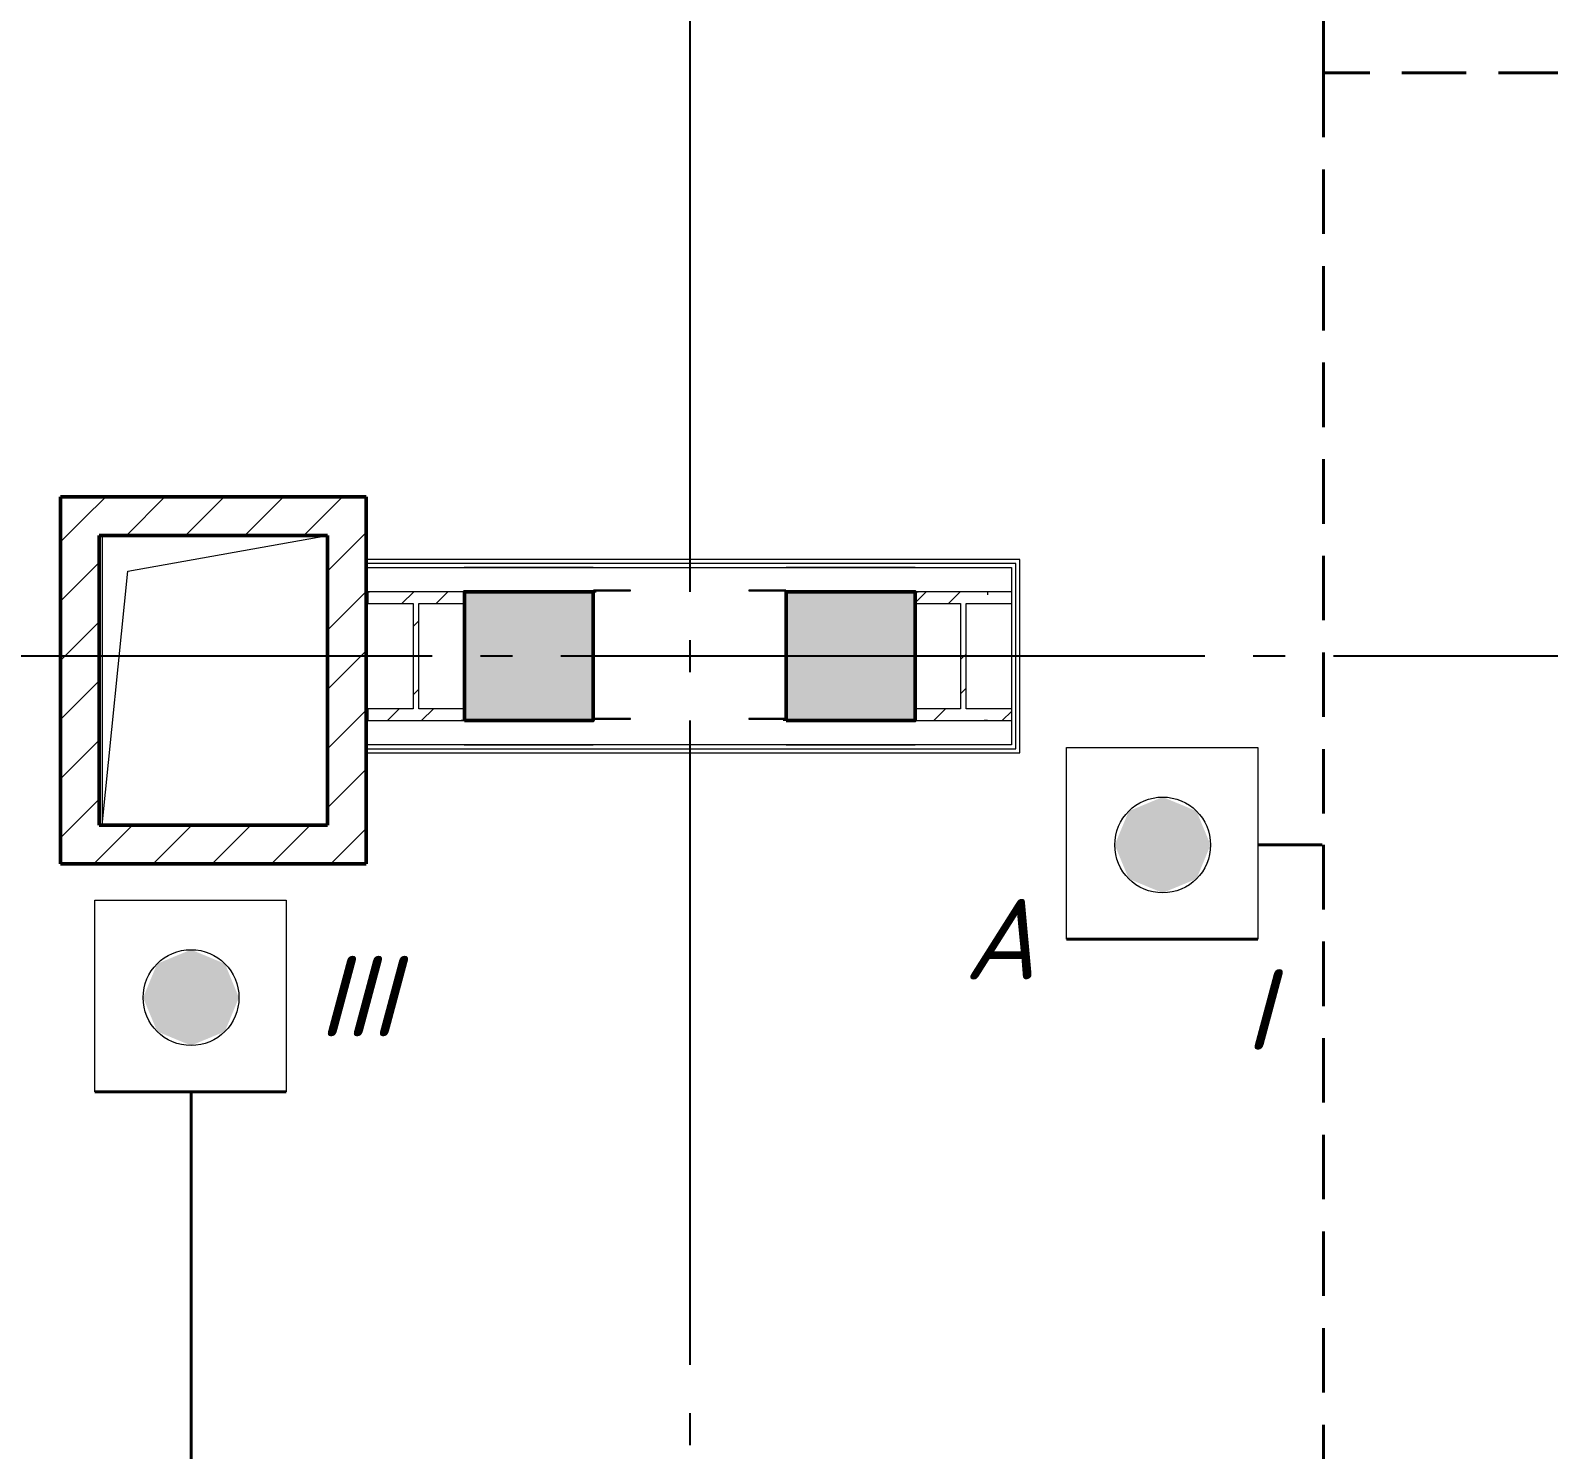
# Model space of a CAD drawing. Header units: millimetres. Extents: x 0 to 1286, y 0 to 420.
# Drawn here: x 197.71 to 244.87, y 164.95 to 209.01 of the extents above; entities that cross this region are included whole.
import ezdxf

# ---------------------------------------------------------------- set-up
doc = ezdxf.new("R2010")
doc.units = ezdxf.units.MM
for name, pattern in [('JIS_02_2.0', [3, 2, -1]), ('ГОСТ 2.303 5', [24, 20, -1.5, 1, -1.5]), ('СПКБ-0000-000-АР#003$0$Achse', [2300, 0, -800, 1500, 0])]:
    doc.linetypes.add(name, pattern=pattern)
for name, color, linetype in [('Viewport2ForCustomObjects_0', 7, 'Continuous'), ('СПКБ-0000-000-АР#003$0$Колонны новые', 7, 'Continuous'), ('СПКБ-0000-000-АР#003$0$Колонны существующие', 7, 'Continuous'), ('СПКБ-0000-000-АР#003$0$Стены', 7, 'Continuous'), ('Строительные оси', 7, 'Continuous'), ('ЭО_АВАРИЙНОЕ ОСВЕЩЕНИЕ', 7, 'Continuous'), ('ЭО_РАБОЧЕЕ ОСВЕЩЕНИЕ', 7, 'Continuous')]:
    doc.layers.add(name, color=color, linetype=linetype)
for name, color, linetype, lineweight, true_color in [('СПКБ-0000-000-АР#003$0$Колонны новые_Ном._пера__108', 7, 'Continuous', 13, 0xfd8379), ('СПКБ-0000-000-АР#003$0$Колонны существующие_Ном._пера__102', 7, 'Continuous', 13, 0xcccccc), ('СПКБ-0000-000-АР#003$0$Стены_Ном._пера__58', 7, 'Continuous', 50, 0xdf0000), ('СПКБ-0000-000-АР#003$0$Стены_Ном._пера__68', 7, 'Continuous', 20, 0xfd4435)]:
    doc.layers.add(name, color=color, linetype=linetype, lineweight=lineweight, true_color=true_color)
for name, color, linetype, lineweight in [('СПКБ-0000-000-АР#003$0$Колонны новые_Ном._пера__20', 1, 'Continuous', 20), ('СПКБ-0000-000-АР#003$0$Колонны существующие_Ном._пера__141', 7, 'Continuous', 50), ('СПКБ-0000-000-АР#003$0$Стены_Ном._пера__1', 7, 'Continuous', 13), ('СПКБ-0000-000-АР#003$0$Стены_Ном._пера__20', 1, 'Continuous', 20), ('СПКБ-0000-000-АР#003$0$Шахты ОВ_Ном._пера__1', 7, 'Continuous', 13)]:
    doc.layers.add(name, color=color, linetype=linetype, lineweight=lineweight)
doc.styles.add('2.5', font='isocpeui.ttf')
pattern_1 = [(45, (0, 0), (-91.9239, 91.9239), [])]
pattern_2 = [(0, (0, 0), (0, 173.205), [0, -100]), (0, (50, 86.6), (0, 173.205), [0, -100])]
pattern_3 = [(45, (0, 0), (-159.099, 159.099), []), (45, (-53.03, 53.03), (-159.099, 159.099), [])]

# ---------------------------------------------------------------- blocks, each defined once
blk = doc.blocks.new('*E601')
at = {"layer": 'Строительные оси', "color": 3, "linetype": 'ГОСТ 2.303 5', "lineweight": 25}
for p, q in [((-119.569, 258.857), (-119.569, -45.143)), ((280.431, 68.857), (-283.569, 68.857))]:
    blk.add_line(p, q, dxfattribs=at)
at = {"layer": 'ЭО_АВАРИЙНОЕ ОСВЕЩЕНИЕ', "color": 1, "linetype": 'JIS_02_2.0', "lineweight": 40}
for p, q in [((-99.878, 121.8), (-99.878, 86.97)), ((-44.447, 86.97), (-99.878, 86.97)), ((-99.878, 86.97), (-99.878, 62.995)), ((-101.92, 62.995), (-99.878, 62.995)), ((-99.878, 62.995), (-99.878, 1.779))]:
    blk.add_line(p, q, dxfattribs=at)
at = {"layer": 'ЭО_АВАРИЙНОЕ ОСВЕЩЕНИЕ', "color": 7, "lineweight": 0}
for p, q in [((-107.87, 66.02), (-101.92, 66.02)), ((-107.87, 60.07), (-107.87, 66.02)), ((-101.92, 66.02), (-101.92, 60.07))]:
    blk.add_line(p, q, dxfattribs=at)
at = {"layer": 'ЭО_АВАРИЙНОЕ ОСВЕЩЕНИЕ', "color": 1, "lineweight": 40}
blk.add_line((-101.92, 60.07), (-107.87, 60.07), dxfattribs=at)
at = {"layer": 'ЭО_АВАРИЙНОЕ ОСВЕЩЕНИЕ', "color": 7, "lineweight": 0}
blk.add_circle((-104.878, 62.995), 1.488, dxfattribs=at)
at = {"layer": 'ЭО_АВАРИЙНОЕ ОСВЕЩЕНИЕ', "color": 1, "lineweight": 0}
for points in [[(-104.878, 64.483), (-105.93, 64.047), (-103.826, 64.047)], [(-105.93, 64.047), (-106.366, 62.995), (-103.391, 62.995)], [(-105.93, 64.047), (-103.826, 64.047), (-103.391, 62.995)], [(-106.366, 62.995), (-105.93, 61.943), (-103.826, 61.943)], [(-106.366, 62.995), (-103.391, 62.995), (-103.826, 61.943)], [(-105.93, 61.943), (-103.826, 61.943), (-104.878, 61.508)]]:
    blk.add_solid(points, dxfattribs=at)
at = {"layer": 'ЭО_РАБОЧЕЕ ОСВЕЩЕНИЕ', "color": 7, "lineweight": 0}
for p, q in [((-138.049, 61.281), (-132.099, 61.281)), ((-138.049, 55.331), (-138.049, 61.281)), ((-132.099, 61.281), (-132.099, 55.331))]:
    blk.add_line(p, q, dxfattribs=at)
at = {"layer": 'ЭО_РАБОЧЕЕ ОСВЕЩЕНИЕ', "color": 5, "lineweight": 40}
for p, q in [((-132.099, 55.331), (-138.049, 55.331)), ((-135.057, 36.518), (-135.057, 55.331))]:
    blk.add_line(p, q, dxfattribs=at)
at = {"layer": 'ЭО_РАБОЧЕЕ ОСВЕЩЕНИЕ', "color": 7, "lineweight": 0}
blk.add_circle((-135.057, 58.256), 1.488, dxfattribs=at)
at = {"layer": 'ЭО_РАБОЧЕЕ ОСВЕЩЕНИЕ', "color": 5, "lineweight": 0}
for points in [[(-135.057, 59.744), (-136.109, 59.308), (-134.005, 59.308)], [(-136.109, 59.308), (-136.545, 58.256), (-133.57, 58.256)], [(-136.109, 59.308), (-134.005, 59.308), (-133.57, 58.256)], [(-136.545, 58.256), (-136.109, 57.204), (-134.005, 57.204)], [(-136.545, 58.256), (-133.57, 58.256), (-134.005, 57.204)], [(-136.109, 57.204), (-134.005, 57.204), (-135.057, 56.769)]]:
    blk.add_solid(points, dxfattribs=at)
blk = doc.blocks.new('СПКБ-0000-000-АР#003$0$Стена_87', base_point=(-13790.7, 7260.7))
at = {"layer": 'СПКБ-0000-000-АР#003$0$Стены_Ном._пера__20', "linetype": 'Continuous', "lineweight": 20}
h = blk.add_hatch(dxfattribs=at)
h.set_pattern_fill('КИРПИЧ_ОБЫКНОВЕННЫЙ', color=1, style=0, pattern_type=2)
h.set_pattern_definition(pattern_1)
h.paths.add_polyline_path([(-13790.7, 7260.7), (-13081.9, 7260.7), (-12961.9, 7380.7), (-13910.7, 7380.7)])
at = {"layer": 'СПКБ-0000-000-АР#003$0$Стены_Ном._пера__58', "color": 12, "linetype": 'Continuous', "lineweight": 50, "true_color": 0xdf0000, "flags": 128}
for points in [[(-12961.9, 7380.7), (-13910.7, 7380.7)], [(-13790.7, 7260.7), (-13081.9, 7260.7)]]:
    blk.add_lwpolyline(points, dxfattribs=at)
blk = doc.blocks.new('СПКБ-0000-000-АР#003$0$Стена_88', base_point=(-13790.7, 6360.7))
at = {"layer": 'СПКБ-0000-000-АР#003$0$Стены_Ном._пера__20', "linetype": 'Continuous', "lineweight": 20}
h = blk.add_hatch(dxfattribs=at)
h.set_pattern_fill('КИРПИЧ_ОБЫКНОВЕННЫЙ', color=1, style=0, pattern_type=2)
h.set_pattern_definition(pattern_1)
h.paths.add_polyline_path([(-13910.7, 6240.7), (-12961.9, 6240.7), (-13081.9, 6360.7), (-13790.7, 6360.7)])
at = {"layer": 'СПКБ-0000-000-АР#003$0$Стены_Ном._пера__58', "color": 12, "linetype": 'Continuous', "lineweight": 50, "true_color": 0xdf0000, "flags": 128}
for points in [[(-13081.9, 6360.7), (-13790.7, 6360.7)], [(-13910.7, 6240.7), (-12961.9, 6240.7)]]:
    blk.add_lwpolyline(points, dxfattribs=at)
blk = doc.blocks.new('СПКБ-0000-000-АР#003$0$Стена_89', base_point=(-13790.7, 7260.7))
at = {"layer": 'СПКБ-0000-000-АР#003$0$Стены_Ном._пера__20', "linetype": 'Continuous', "lineweight": 20}
h = blk.add_hatch(dxfattribs=at)
h.set_pattern_fill('КИРПИЧ_ОБЫКНОВЕННЫЙ', color=1, style=0, pattern_type=2)
h.set_pattern_definition(pattern_1)
h.paths.add_polyline_path([(-13910.7, 7380.7), (-13910.7, 6240.7), (-13790.7, 6360.7), (-13790.7, 7260.7)])
at = {"layer": 'СПКБ-0000-000-АР#003$0$Стены_Ном._пера__58', "color": 12, "linetype": 'Continuous', "lineweight": 50, "true_color": 0xdf0000, "flags": 128}
for points in [[(-13910.7, 7380.7), (-13910.7, 6240.7)], [(-13790.7, 6360.7), (-13790.7, 7260.7)]]:
    blk.add_lwpolyline(points, dxfattribs=at)
blk = doc.blocks.new('СПКБ-0000-000-АР#003$0$Стена_90', base_point=(-12961.9, 6685.7))
at = {"layer": 'СПКБ-0000-000-АР#003$0$Стены_Ном._пера__20', "linetype": 'Continuous', "lineweight": 20}
h = blk.add_hatch(dxfattribs=at)
h.set_pattern_fill('ШТУКАТУРКА', color=1, style=0, pattern_type=2)
h.set_pattern_definition(pattern_2)
h.paths.add_polyline_path([(-12656.9, 6610.7), (-12961.9, 6610.7), (-12961.9, 6597.7), (-12656.9, 6597.7)])
h = blk.add_hatch(dxfattribs=at)
h.set_pattern_fill('ШТУКАТУРКА', color=1, style=0, pattern_type=2)
h.set_pattern_definition(pattern_2)
h.paths.add_polyline_path([(-12656.9, 6597.7), (-12256.9, 6597.7), (-12256.9, 6610.7), (-12656.9, 6610.7)])
h = blk.add_hatch(dxfattribs=at)
h.set_pattern_fill('ШТУКАТУРКА', color=1, style=0, pattern_type=2)
h.set_pattern_definition(pattern_2)
h.paths.add_polyline_path([(-11656.9, 6610.7), (-12256.9, 6610.7), (-12256.9, 6597.7), (-11656.9, 6597.7)])
h = blk.add_hatch(dxfattribs=at)
h.set_pattern_fill('ШТУКАТУРКА', color=1, style=0, pattern_type=2)
h.set_pattern_definition(pattern_2)
h.paths.add_polyline_path([(-11656.9, 6597.7), (-11256.9, 6597.7), (-11256.9, 6610.7), (-11656.9, 6610.7)])
h = blk.add_hatch(dxfattribs=at)
h.set_pattern_fill('ШТУКАТУРКА', color=1, style=0, pattern_type=2)
h.set_pattern_definition(pattern_2)
h.paths.add_polyline_path([(-10956.9, 6610.7), (-11256.9, 6610.7), (-11256.9, 6597.7), (-10943.9, 6597.7)])
h = blk.add_hatch(dxfattribs=at)
h.set_pattern_fill('ШТУКАТУРКА', color=1, style=0, pattern_type=2)
h.set_pattern_definition(pattern_2)
h.paths.add_polyline_path([(-12961.9, 6585.7), (-12656.9, 6585.7), (-12656.9, 6597.7), (-12961.9, 6597.7)])
h = blk.add_hatch(dxfattribs=at)
h.set_pattern_fill('ШТУКАТУРКА', color=1, style=0, pattern_type=2)
h.set_pattern_definition(pattern_2)
h.paths.add_polyline_path([(-12656.9, 6585.7), (-12256.9, 6585.7), (-12256.9, 6597.7), (-12656.9, 6597.7)])
h = blk.add_hatch(dxfattribs=at)
h.set_pattern_fill('ШТУКАТУРКА', color=1, style=0, pattern_type=2)
h.set_pattern_definition(pattern_2)
h.paths.add_polyline_path([(-12256.9, 6585.7), (-11656.9, 6585.7), (-11656.9, 6597.7), (-12256.9, 6597.7)])
h = blk.add_hatch(dxfattribs=at)
h.set_pattern_fill('ШТУКАТУРКА', color=1, style=0, pattern_type=2)
h.set_pattern_definition(pattern_2)
h.paths.add_polyline_path([(-11656.9, 6585.7), (-11256.9, 6585.7), (-11256.9, 6597.7), (-11656.9, 6597.7)])
h = blk.add_hatch(dxfattribs=at)
h.set_pattern_fill('ШТУКАТУРКА', color=1, style=0, pattern_type=2)
h.set_pattern_definition(pattern_2)
h.paths.add_polyline_path([(-11256.9, 6585.7), (-10931.9, 6585.7), (-10943.9, 6597.7), (-11256.9, 6597.7)])
at = {"layer": 'СПКБ-0000-000-АР#003$0$Стены_Ном._пера__1', "color": 7, "linetype": 'СПКБ-0000-000-АР#003$0$Achse', "lineweight": 13, "flags": 128}
for points in [[(-12656.9, 6685.7), (-12961.9, 6685.7)], [(-11656.9, 6685.7), (-12256.9, 6685.7)], [(-11031.9, 6685.7), (-11256.9, 6685.7)]]:
    blk.add_lwpolyline(points, dxfattribs=at)
at = {"layer": 'СПКБ-0000-000-АР#003$0$Стены_Ном._пера__1', "color": 7, "linetype": 'Continuous', "lineweight": 13, "flags": 128}
blk.add_lwpolyline([(-12961.9, 6685.7), (-12961.9, 6610.7)], dxfattribs=at)
at = {"layer": 'СПКБ-0000-000-АР#003$0$Стены_Ном._пера__20', "color": 1, "linetype": 'Continuous', "lineweight": 20, "flags": 128}
for points in [[(-12961.9, 6610.7), (-12961.9, 6597.7)], [(-12961.9, 6597.7), (-12961.9, 6585.7)], [(-12961.9, 6585.7), (-10931.9, 6585.7)]]:
    blk.add_lwpolyline(points, dxfattribs=at)
at = {"layer": 'СПКБ-0000-000-АР#003$0$Стены_Ном._пера__68', "color": 20, "linetype": 'Continuous', "lineweight": 20, "true_color": 0xfd4435}
for p, q in [((-12656.9, 6610.7), (-12961.9, 6610.7)), ((-12656.9, 6610.7), (-12256.9, 6610.7)), ((-12256.9, 6610.7), (-12656.9, 6610.7)), ((-11656.9, 6610.7), (-12256.9, 6610.7)), ((-11656.9, 6610.7), (-11256.9, 6610.7)), ((-11256.9, 6610.7), (-11656.9, 6610.7)), ((-10956.9, 6610.7), (-11256.9, 6610.7)), ((-12961.9, 6597.7), (-12656.9, 6597.7)), ((-12656.9, 6597.7), (-12256.9, 6597.7)), ((-12256.9, 6597.7), (-11656.9, 6597.7)), ((-11656.9, 6597.7), (-11256.9, 6597.7)), ((-11256.9, 6597.7), (-10943.9, 6597.7))]:
    blk.add_line(p, q, dxfattribs=at)
blk = doc.blocks.new('СПКБ-0000-000-АР#003$0$Стена_91', base_point=(-12961.9, 7085.7))
at = {"layer": 'СПКБ-0000-000-АР#003$0$Стены_Ном._пера__20', "linetype": 'Continuous', "lineweight": 20}
h = blk.add_hatch(dxfattribs=at)
h.set_pattern_fill('ШТУКАТУРКА', color=1, style=0, pattern_type=2)
h.set_pattern_definition(pattern_2)
h.paths.add_polyline_path([(-12656.9, 7185.7), (-12961.9, 7185.7), (-12961.9, 7173.7), (-12656.9, 7173.7)])
h = blk.add_hatch(dxfattribs=at)
h.set_pattern_fill('ШТУКАТУРКА', color=1, style=0, pattern_type=2)
h.set_pattern_definition(pattern_2)
h.paths.add_polyline_path([(-12961.9, 7160.7), (-12656.9, 7160.7), (-12656.9, 7173.7), (-12961.9, 7173.7)])
h = blk.add_hatch(dxfattribs=at)
h.set_pattern_fill('ШТУКАТУРКА', color=1, style=0, pattern_type=2)
h.set_pattern_definition(pattern_2)
h.paths.add_polyline_path([(-12256.9, 7185.7), (-12656.9, 7185.7), (-12656.9, 7173.7), (-12256.9, 7173.7)])
h = blk.add_hatch(dxfattribs=at)
h.set_pattern_fill('ШТУКАТУРКА', color=1, style=0, pattern_type=2)
h.set_pattern_definition(pattern_2)
h.paths.add_polyline_path([(-12256.9, 7173.7), (-12656.9, 7173.7), (-12656.9, 7160.7), (-12256.9, 7160.7)])
h = blk.add_hatch(dxfattribs=at)
h.set_pattern_fill('ШТУКАТУРКА', color=1, style=0, pattern_type=2)
h.set_pattern_definition(pattern_2)
h.paths.add_polyline_path([(-11656.9, 7185.7), (-12256.9, 7185.7), (-12256.9, 7173.7), (-11656.9, 7173.7)])
h = blk.add_hatch(dxfattribs=at)
h.set_pattern_fill('ШТУКАТУРКА', color=1, style=0, pattern_type=2)
h.set_pattern_definition(pattern_2)
h.paths.add_polyline_path([(-12256.9, 7160.7), (-11656.9, 7160.7), (-11656.9, 7173.7), (-12256.9, 7173.7)])
h = blk.add_hatch(dxfattribs=at)
h.set_pattern_fill('ШТУКАТУРКА', color=1, style=0, pattern_type=2)
h.set_pattern_definition(pattern_2)
h.paths.add_polyline_path([(-11256.9, 7185.7), (-11656.9, 7185.7), (-11656.9, 7173.7), (-11256.9, 7173.7)])
h = blk.add_hatch(dxfattribs=at)
h.set_pattern_fill('ШТУКАТУРКА', color=1, style=0, pattern_type=2)
h.set_pattern_definition(pattern_2)
h.paths.add_polyline_path([(-11256.9, 7173.7), (-11656.9, 7173.7), (-11656.9, 7160.7), (-11256.9, 7160.7)])
h = blk.add_hatch(dxfattribs=at)
h.set_pattern_fill('ШТУКАТУРКА', color=1, style=0, pattern_type=2)
h.set_pattern_definition(pattern_2)
h.paths.add_polyline_path([(-10931.9, 7185.7), (-11256.9, 7185.7), (-11256.9, 7173.7), (-10943.9, 7173.7)])
h = blk.add_hatch(dxfattribs=at)
h.set_pattern_fill('ШТУКАТУРКА', color=1, style=0, pattern_type=2)
h.set_pattern_definition(pattern_2)
h.paths.add_polyline_path([(-11256.9, 7160.7), (-10956.9, 7160.7), (-10943.9, 7173.7), (-11256.9, 7173.7)])
at = {"layer": 'СПКБ-0000-000-АР#003$0$Стены_Ном._пера__1', "color": 7, "linetype": 'Continuous', "lineweight": 13, "flags": 128}
blk.add_lwpolyline([(-12961.9, 7085.7), (-12961.9, 7160.7)], dxfattribs=at)
at = {"layer": 'СПКБ-0000-000-АР#003$0$Стены_Ном._пера__1', "color": 7, "linetype": 'СПКБ-0000-000-АР#003$0$Achse', "lineweight": 13, "flags": 128}
for points in [[(-12961.9, 7085.7), (-12656.9, 7085.7)], [(-12256.9, 7085.7), (-11656.9, 7085.7)], [(-11256.9, 7085.7), (-11031.9, 7085.7)]]:
    blk.add_lwpolyline(points, dxfattribs=at)
at = {"layer": 'СПКБ-0000-000-АР#003$0$Стены_Ном._пера__20', "color": 1, "linetype": 'Continuous', "lineweight": 20, "flags": 128}
for points in [[(-10931.9, 7185.7), (-12961.9, 7185.7)], [(-12961.9, 7173.7), (-12961.9, 7185.7)], [(-12961.9, 7160.7), (-12961.9, 7173.7)]]:
    blk.add_lwpolyline(points, dxfattribs=at)
at = {"layer": 'СПКБ-0000-000-АР#003$0$Стены_Ном._пера__68', "color": 20, "linetype": 'Continuous', "lineweight": 20, "true_color": 0xfd4435}
for p, q in [((-12656.9, 7173.7), (-12961.9, 7173.7)), ((-12256.9, 7173.7), (-12656.9, 7173.7)), ((-11656.9, 7173.7), (-12256.9, 7173.7)), ((-11256.9, 7173.7), (-11656.9, 7173.7)), ((-10943.9, 7173.7), (-11256.9, 7173.7)), ((-12961.9, 7160.7), (-12656.9, 7160.7)), ((-12256.9, 7160.7), (-12656.9, 7160.7)), ((-12656.9, 7160.7), (-12256.9, 7160.7)), ((-12256.9, 7160.7), (-11656.9, 7160.7)), ((-11256.9, 7160.7), (-11656.9, 7160.7)), ((-11656.9, 7160.7), (-11256.9, 7160.7)), ((-11256.9, 7160.7), (-10956.9, 7160.7))]:
    blk.add_line(p, q, dxfattribs=at)
blk = doc.blocks.new('СПКБ-0000-000-АР#003$0$Стена_92', base_point=(-11031.9, 6685.7))
at = {"layer": 'СПКБ-0000-000-АР#003$0$Стены_Ном._пера__20', "linetype": 'Continuous', "lineweight": 20}
h = blk.add_hatch(dxfattribs=at)
h.set_pattern_fill('ШТУКАТУРКА', color=1, style=0, pattern_type=2)
h.set_pattern_definition(pattern_2)
h.paths.add_polyline_path([(-10956.9, 7160.7), (-10956.9, 6610.7), (-10943.9, 6597.7), (-10943.9, 7173.7)])
h = blk.add_hatch(dxfattribs=at)
h.set_pattern_fill('ШТУКАТУРКА', color=1, style=0, pattern_type=2)
h.set_pattern_definition(pattern_2)
h.paths.add_polyline_path([(-10931.9, 6585.7), (-10931.9, 7185.7), (-10943.9, 7173.7), (-10943.9, 6597.7)])
at = {"layer": 'СПКБ-0000-000-АР#003$0$Стены_Ном._пера__1', "color": 7, "linetype": 'СПКБ-0000-000-АР#003$0$Achse', "lineweight": 13, "flags": 128}
blk.add_lwpolyline([(-11031.9, 7085.7), (-11031.9, 6685.7)], dxfattribs=at)
at = {"layer": 'СПКБ-0000-000-АР#003$0$Стены_Ном._пера__20', "color": 1, "linetype": 'Continuous', "lineweight": 20, "flags": 128}
blk.add_lwpolyline([(-10931.9, 6585.7), (-10931.9, 7185.7)], dxfattribs=at)
at = {"layer": 'СПКБ-0000-000-АР#003$0$Стены_Ном._пера__68', "color": 20, "linetype": 'Continuous', "lineweight": 20, "true_color": 0xfd4435}
for p, q in [((-10943.9, 6597.7), (-10943.9, 7173.7)), ((-10956.9, 7160.7), (-10956.9, 6610.7))]:
    blk.add_line(p, q, dxfattribs=at)
blk = doc.blocks.new('СПКБ-0000-000-АР#003$0$Стена_93', base_point=(-13081.9, 7260.7))
at = {"layer": 'СПКБ-0000-000-АР#003$0$Стены_Ном._пера__20', "linetype": 'Continuous', "lineweight": 20}
h = blk.add_hatch(dxfattribs=at)
h.set_pattern_fill('КИРПИЧ_ОБЫКНОВЕННЫЙ', color=1, style=0, pattern_type=2)
h.set_pattern_definition(pattern_1)
h.paths.add_polyline_path([(-13081.9, 7260.7), (-13081.9, 6360.7), (-12961.9, 6240.7), (-12961.9, 7380.7)])
at = {"layer": 'СПКБ-0000-000-АР#003$0$Стены_Ном._пера__58', "color": 12, "linetype": 'Continuous', "lineweight": 50, "true_color": 0xdf0000, "flags": 128}
for points in [[(-12961.9, 6240.7), (-12961.9, 7380.7)], [(-13081.9, 7260.7), (-13081.9, 6360.7)]]:
    blk.add_lwpolyline(points, dxfattribs=at)
blk = doc.blocks.new('СПКБ-0000-000-АР#003$0$Колонна_51', base_point=(-11106.9, 6885.7))
at = {"layer": 'СПКБ-0000-000-АР#003$0$Колонны новые_Ном._пера__108', "linetype": 'Continuous', "lineweight": 13, "true_color": 0xfd8379}
h = blk.add_hatch(dxfattribs=at)
h.set_pattern_fill('СТАЛЬ', color=11, style=0, pattern_type=2)
h.set_pattern_definition(pattern_3)
h.paths.add_polyline_path([(-11256.9, 6685.7), (-10956.9, 6685.7), (-10956.9, 6722.4), (-11098.1, 6722.4), (-11098.1, 7049.1), (-10956.9, 7049.1), (-10956.9, 7085.7), (-11256.9, 7085.7), (-11256.9, 7049.1), (-11115.6, 7049.1), (-11115.6, 6722.4), (-11256.9, 6722.4)])
at = {"layer": 'СПКБ-0000-000-АР#003$0$Колонны новые_Ном._пера__20', "color": 1, "linetype": 'Continuous', "lineweight": 20}
for p, q in [((-10956.9, 7085.7), (-11256.9, 7085.7)), ((-11256.9, 7085.7), (-11256.9, 7049.1)), ((-10956.9, 7049.1), (-10956.9, 7085.7)), ((-11256.9, 7049.1), (-11115.6, 7049.1)), ((-11115.6, 7049.1), (-11115.6, 6722.4)), ((-11098.1, 6722.4), (-11098.1, 7049.1)), ((-11098.1, 7049.1), (-10956.9, 7049.1)), ((-11115.6, 6722.4), (-11256.9, 6722.4)), ((-11256.9, 6722.4), (-11256.9, 6685.7)), ((-10956.9, 6722.4), (-11098.1, 6722.4)), ((-10956.9, 6685.7), (-10956.9, 6722.4)), ((-11256.9, 6685.7), (-10956.9, 6685.7))]:
    blk.add_line(p, q, dxfattribs=at)
blk = doc.blocks.new('СПКБ-0000-000-АР#003$0$Колонна_52', base_point=(-11713.9, 6690.3))
at = {"layer": 'СПКБ-0000-000-АР#003$0$Колонны новые_Ном._пера__108', "linetype": 'Continuous', "lineweight": 13, "true_color": 0xfd8379}
h = blk.add_hatch(dxfattribs=at)
h.set_pattern_fill('СТАЛЬ', color=11, style=0, pattern_type=2)
h.set_pattern_definition(pattern_3)
h.paths.add_polyline_path([(-11772.8, 7090.3), (-11772.8, 7088.3), (-11659.8, 7088.3), (-11659.8, 6692.3), (-11772.8, 6692.3), (-11772.8, 6690.3), (-11659.8, 6690.3), (-11657.8, 6690.3), (-11657.8, 6692.3), (-11657.8, 7088.3), (-11657.8, 7090.3), (-11659.8, 7090.3)])
at = {"layer": 'СПКБ-0000-000-АР#003$0$Колонны новые_Ном._пера__20', "color": 1, "linetype": 'Continuous', "lineweight": 20}
for p, q in [((-11772.8, 7090.3), (-11772.8, 7088.3)), ((-11659.8, 7090.3), (-11772.8, 7090.3)), ((-11772.8, 7088.3), (-11659.8, 7088.3)), ((-11657.8, 7090.3), (-11659.8, 7090.3)), ((-11659.8, 7088.3), (-11659.8, 6692.3)), ((-11657.8, 7088.3), (-11657.8, 7090.3)), ((-11657.8, 6692.3), (-11657.8, 7088.3)), ((-11659.8, 6692.3), (-11772.8, 6692.3)), ((-11772.8, 6692.3), (-11772.8, 6690.3)), ((-11772.8, 6690.3), (-11659.8, 6690.3)), ((-11659.8, 6690.3), (-11657.8, 6690.3)), ((-11657.8, 6690.3), (-11657.8, 6692.3))]:
    blk.add_line(p, q, dxfattribs=at)
blk = doc.blocks.new('СПКБ-0000-000-АР#003$0$Колонна_53', base_point=(-12199.8, 6690.3))
at = {"layer": 'СПКБ-0000-000-АР#003$0$Колонны новые_Ном._пера__108', "linetype": 'Continuous', "lineweight": 13, "true_color": 0xfd8379}
h = blk.add_hatch(dxfattribs=at)
h.set_pattern_fill('СТАЛЬ', color=11, style=0, pattern_type=2)
h.set_pattern_definition(pattern_3)
h.paths.add_polyline_path([(-12140.9, 7090.3), (-12253.9, 7090.3), (-12255.9, 7090.3), (-12255.9, 7088.3), (-12255.9, 6692.3), (-12255.9, 6690.3), (-12253.9, 6690.3), (-12140.9, 6690.3), (-12140.9, 6692.3), (-12253.9, 6692.3), (-12253.9, 7088.3), (-12140.9, 7088.3)])
at = {"layer": 'СПКБ-0000-000-АР#003$0$Колонны новые_Ном._пера__20', "color": 1, "linetype": 'Continuous', "lineweight": 20}
for p, q in [((-12253.9, 7090.3), (-12255.9, 7090.3)), ((-12255.9, 7090.3), (-12255.9, 7088.3)), ((-12255.9, 7088.3), (-12255.9, 6692.3)), ((-12140.9, 7090.3), (-12253.9, 7090.3)), ((-12253.9, 6692.3), (-12253.9, 7088.3)), ((-12253.9, 7088.3), (-12140.9, 7088.3)), ((-12140.9, 7088.3), (-12140.9, 7090.3)), ((-12255.9, 6692.3), (-12255.9, 6690.3)), ((-12255.9, 6690.3), (-12253.9, 6690.3)), ((-12140.9, 6692.3), (-12253.9, 6692.3)), ((-12253.9, 6690.3), (-12140.9, 6690.3)), ((-12140.9, 6690.3), (-12140.9, 6692.3))]:
    blk.add_line(p, q, dxfattribs=at)
blk = doc.blocks.new('СПКБ-0000-000-АР#003$0$Колонна_54', base_point=(-12806.9, 6885.7))
at = {"layer": 'СПКБ-0000-000-АР#003$0$Колонны новые_Ном._пера__108', "linetype": 'Continuous', "lineweight": 13, "true_color": 0xfd8379}
h = blk.add_hatch(dxfattribs=at)
h.set_pattern_fill('СТАЛЬ', color=11, style=0, pattern_type=2)
h.set_pattern_definition(pattern_3)
h.paths.add_polyline_path([(-12656.9, 6685.7), (-12656.9, 6722.4), (-12798.1, 6722.4), (-12798.1, 7049.1), (-12656.9, 7049.1), (-12656.9, 7085.7), (-12956.9, 7085.7), (-12956.9, 7049.1), (-12815.6, 7049.1), (-12815.6, 6722.4), (-12956.9, 6722.4), (-12956.9, 6685.7)])
at = {"layer": 'СПКБ-0000-000-АР#003$0$Колонны новые_Ном._пера__20', "color": 1, "linetype": 'Continuous', "lineweight": 20}
for p, q in [((-12656.9, 7085.7), (-12956.9, 7085.7)), ((-12956.9, 7085.7), (-12956.9, 7049.1)), ((-12656.9, 7049.1), (-12656.9, 7085.7)), ((-12956.9, 7049.1), (-12815.6, 7049.1)), ((-12815.6, 7049.1), (-12815.6, 6722.4)), ((-12798.1, 6722.4), (-12798.1, 7049.1)), ((-12798.1, 7049.1), (-12656.9, 7049.1)), ((-12815.6, 6722.4), (-12956.9, 6722.4)), ((-12956.9, 6722.4), (-12956.9, 6685.7)), ((-12656.9, 6722.4), (-12798.1, 6722.4)), ((-12656.9, 6685.7), (-12656.9, 6722.4)), ((-12956.9, 6685.7), (-12656.9, 6685.7))]:
    blk.add_line(p, q, dxfattribs=at)
blk = doc.blocks.new('СПКБ-0000-000-АР#003$0$Колонна_108', base_point=(-12456.9, 6885.7))
at = {"layer": 'СПКБ-0000-000-АР#003$0$Колонны существующие_Ном._пера__102', "linetype": 'Continuous', "lineweight": 13, "true_color": 0xcccccc}
blk.add_hatch(color=254, dxfattribs=at).paths.add_polyline_path([(-12656.9, 6685.7), (-12256.9, 6685.7), (-12256.9, 7085.7), (-12656.9, 7085.7)])
at = {"layer": 'СПКБ-0000-000-АР#003$0$Колонны существующие_Ном._пера__141', "color": 7, "linetype": 'Continuous', "lineweight": 50, "flags": 128}
blk.add_lwpolyline([(-12656.9, 6685.7), (-12256.9, 6685.7), (-12256.9, 7085.7), (-12656.9, 7085.7)], close=True, dxfattribs=at)
blk = doc.blocks.new('СПКБ-0000-000-АР#003$0$Колонна_109', base_point=(-11456.9, 6885.7))
at = {"layer": 'СПКБ-0000-000-АР#003$0$Колонны существующие_Ном._пера__102', "linetype": 'Continuous', "lineweight": 13, "true_color": 0xcccccc}
blk.add_hatch(color=254, dxfattribs=at).paths.add_polyline_path([(-11656.9, 6685.7), (-11256.9, 6685.7), (-11256.9, 7085.7), (-11656.9, 7085.7)])
at = {"layer": 'СПКБ-0000-000-АР#003$0$Колонны существующие_Ном._пера__141', "color": 7, "linetype": 'Continuous', "lineweight": 50, "flags": 128}
blk.add_lwpolyline([(-11656.9, 6685.7), (-11256.9, 6685.7), (-11256.9, 7085.7), (-11656.9, 7085.7)], close=True, dxfattribs=at)
blk = doc.blocks.new('*E600')
at = {"layer": 'СПКБ-0000-000-АР#003$0$Шахты ОВ_Ном._пера__1', "color": 7, "linetype": 'Continuous', "lineweight": 13}
for p, q in [((108.547, 98.345), (114.748, 99.451)), ((107.749, 90.451), (108.547, 98.345))]:
    blk.add_line(p, q, dxfattribs=at)
at = {"layer": 'СПКБ-0000-000-АР#003$0$Шахты ОВ_Ном._пера__1', "color": 7, "linetype": 'Continuous', "lineweight": 13, "flags": 128}
blk.add_lwpolyline([(114.748, 90.451), (114.748, 99.451), (107.748, 99.451), (107.749, 90.451)], close=True, dxfattribs=at)
at = {"layer": 'СПКБ-0000-000-АР#003$0$Колонны новые', "color": 1, "lineweight": 20, "xscale": 0.01, "yscale": 0.01, "zscale": 0.01}
for name, p in [('СПКБ-0000-000-АР#003$0$Колонна_54', (117.499, 95.701)), ('СПКБ-0000-000-АР#003$0$Колонна_53', (123.569, 93.746)), ('СПКБ-0000-000-АР#003$0$Колонна_52', (128.428, 93.746)), ('СПКБ-0000-000-АР#003$0$Колонна_51', (134.499, 95.701))]:
    blk.add_blockref(name, p, dxfattribs=at)
at = {"layer": 'СПКБ-0000-000-АР#003$0$Колонны существующие', "color": 7, "lineweight": 50, "xscale": 0.01, "yscale": 0.01, "zscale": 0.01}
for name, p in [('СПКБ-0000-000-АР#003$0$Колонна_108', (120.999, 95.701)), ('СПКБ-0000-000-АР#003$0$Колонна_109', (130.999, 95.701))]:
    blk.add_blockref(name, p, dxfattribs=at)
at = {"layer": 'СПКБ-0000-000-АР#003$0$Стены', "color": 12, "lineweight": 50, "true_color": 0xdf0000, "xscale": 0.01, "yscale": 0.01, "zscale": 0.01}
for name, p in [('СПКБ-0000-000-АР#003$0$Стена_87', (107.66, 99.451)), ('СПКБ-0000-000-АР#003$0$Стена_89', (107.66, 99.451)), ('СПКБ-0000-000-АР#003$0$Стена_93', (114.748, 99.451)), ('СПКБ-0000-000-АР#003$0$Стена_91', (115.948, 97.701)), ('СПКБ-0000-000-АР#003$0$Стена_92', (135.248, 93.701)), ('СПКБ-0000-000-АР#003$0$Стена_90', (115.948, 93.701)), ('СПКБ-0000-000-АР#003$0$Стена_88', (107.66, 90.451))]:
    blk.add_blockref(name, p, dxfattribs=at)

msp = doc.modelspace()

# ---------------------------------------------------------------- block references
msp.add_blockref('*E600', (92.189, 93.885))
at = {"layer": 'Viewport2ForCustomObjects_0'}
msp.add_blockref('*E601', (337.756, 120.729), dxfattribs=at)

# ---------------------------------------------------------------- texts
at = {"layer": 'ЭО_АВАРИЙНОЕ ОСВЕЩЕНИЕ', "color": 1, "insert": (227.823, 180.799), "char_height": 2.5, "attachment_point": 5, "style": '2.5'}
msp.add_mtext('А', dxfattribs=at)
at = {"layer": 'ЭО_АВАРИЙНОЕ ОСВЕЩЕНИЕ', "insert": (235.836, 178.619), "char_height": 2.5, "attachment_point": 5, "style": '2.5'}
msp.add_mtext('I', dxfattribs=at)
at = {"layer": 'ЭО_РАБОЧЕЕ ОСВЕЩЕНИЕ', "insert": (207.859, 179.034), "char_height": 2.5, "attachment_point": 5, "style": '2.5'}
msp.add_mtext('III', dxfattribs=at)

doc.saveas('drawing.dxf')
